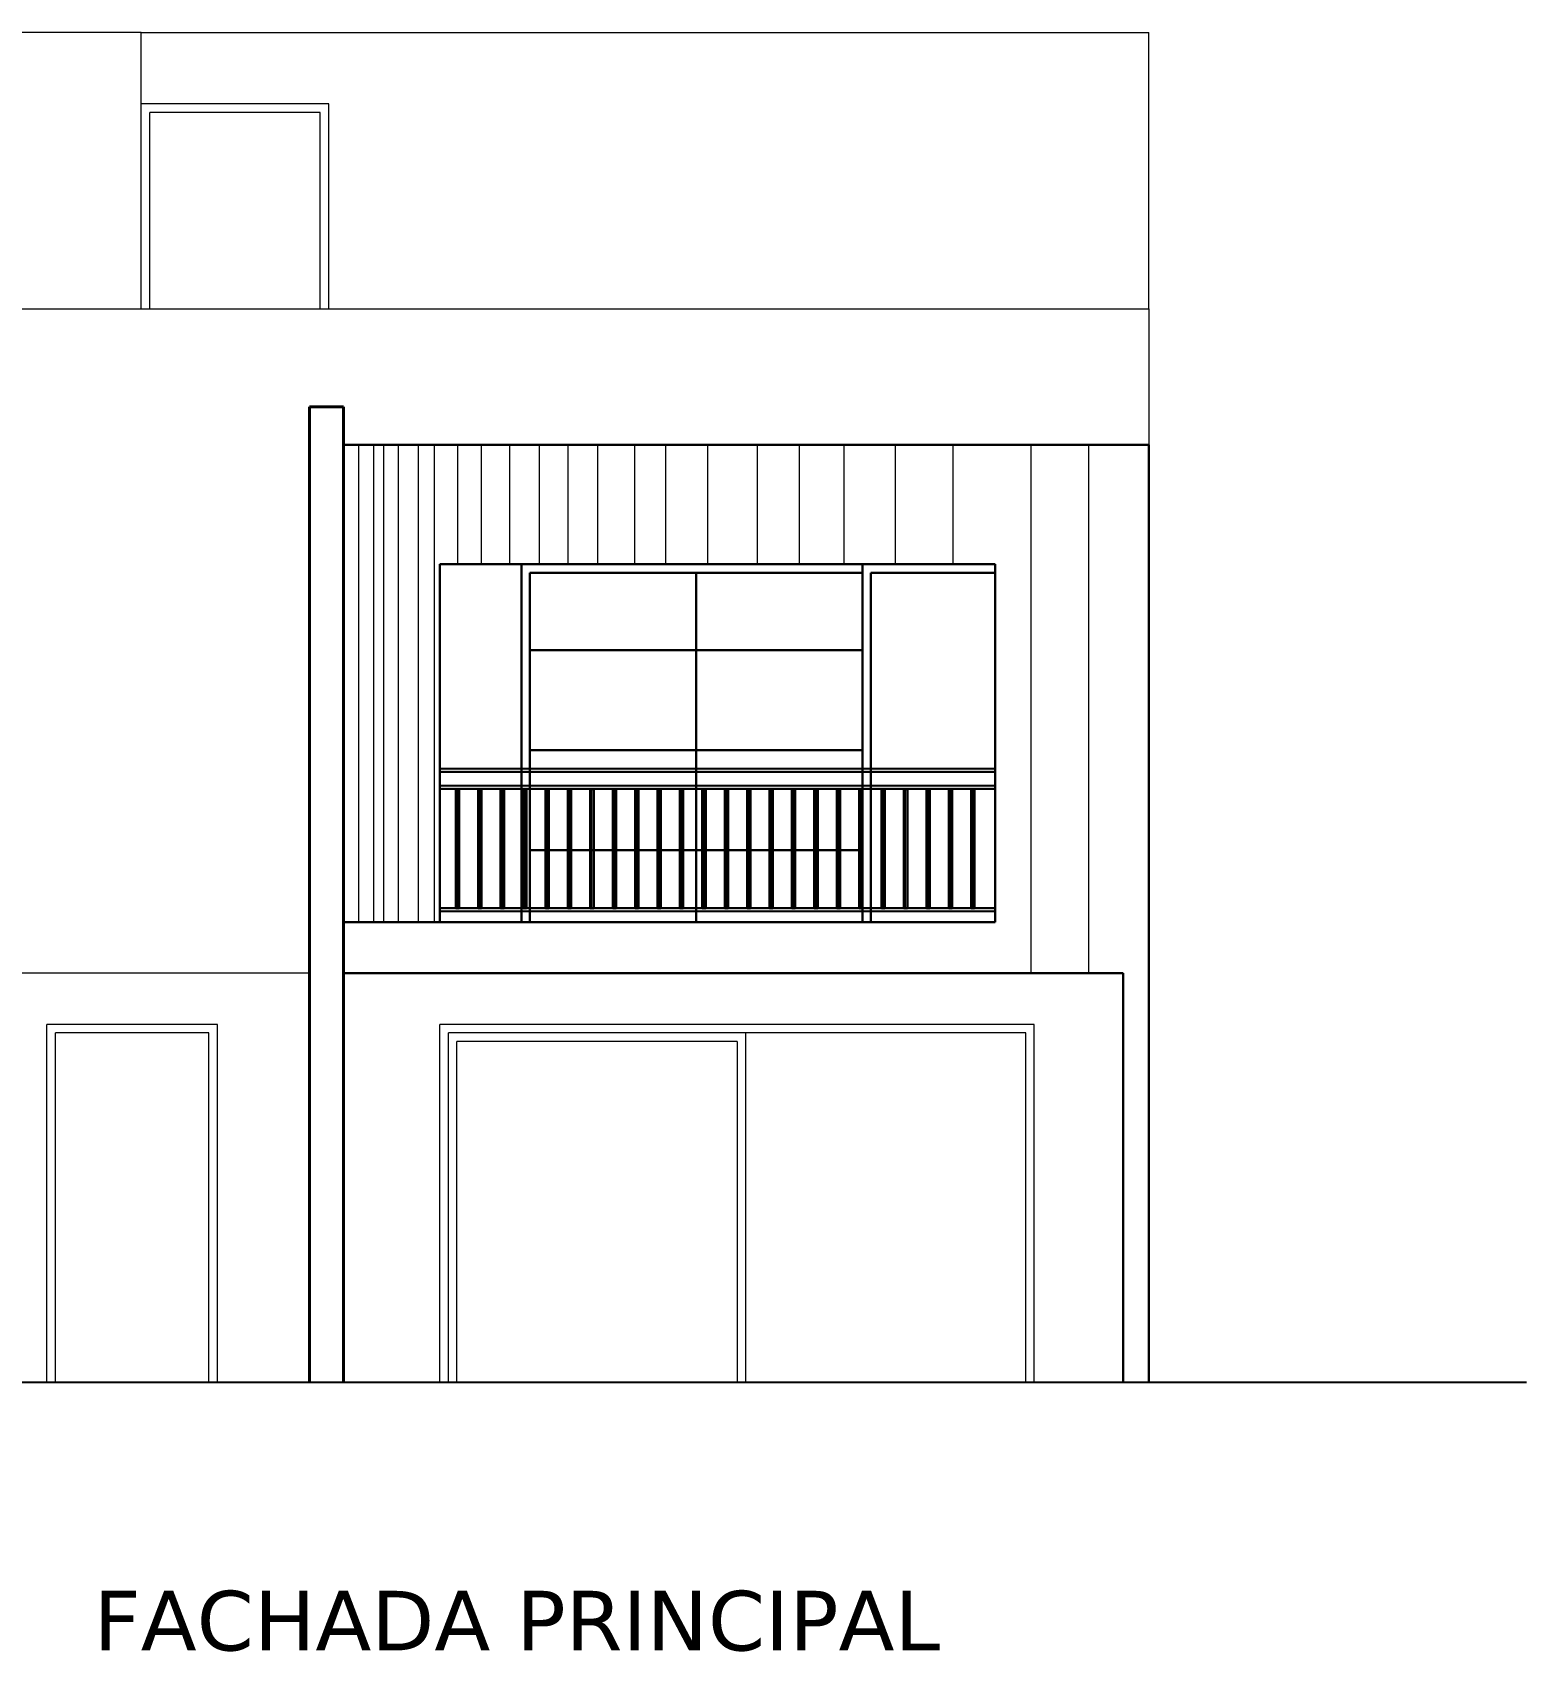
# Model space of a CAD drawing. Header units: millimetres. Extents: x -106 to 2534, y 21 to 2786.
# Drawn here: x 1242.44 to 1251.21, y 1416.09 to 1425.59 of the extents above; entities that cross this region are included whole.
import ezdxf

# ---------------------------------------------------------------- set-up
doc = ezdxf.new("R2010")
doc.units = ezdxf.units.MM
for name, color, linetype, lineweight in [('3pis.facha2', 50, 'Continuous', 13), ('3piso facha1', 240, 'Continuous', 18), ('fach mas atras', 62, 'Continuous', 20), ('lin curva', 223, 'Continuous', 13), ('muro adela', 202, 'Continuous', 30), ('muro adelante', 30, 'Continuous', 40), ('textos', 116, 'Continuous', 40), ('varanda', 240, 'Continuous', 25), ('vent. adela', 64, 'Continuous', 30), ('vent. atras', 52, 'Continuous', 20)]:
    doc.layers.add(name, color=color, linetype=linetype, lineweight=lineweight)
doc.layers.add('lin tierra', color=170, linetype='Continuous')
doc.styles.get("Standard").update_dxf_attribs({"font": 'verdana.ttf'})

msp = doc.modelspace()

# ---------------------------------------------------------------- hatches: boundary and pattern name
at = {"layer": 'varanda'}
h = msp.add_hatch(color=1, dxfattribs=at)
h.set_gradient(color1=(240, 15, 15), color2=(221, 14, 14), one_color=1, tint=0.46)
h.paths.add_polyline_path([(1246.3335, 1421.2491), (1246.3335, 1421.2691), (1247.3085, 1421.2691), (1247.3085, 1421.2491)])
h.paths.add_polyline_path([(1248.0882, 1421.2691), (1248.0882, 1421.2491), (1247.3585, 1421.2491), (1247.3585, 1421.2691)])
h.paths.add_polyline_path([(1247.3085, 1421.2491), (1247.3085, 1421.2691), (1247.3585, 1421.2691), (1247.3585, 1421.2491)])
h.paths.add_polyline_path([(1245.3585, 1421.2491), (1245.3585, 1421.2691), (1246.3335, 1421.2691), (1246.3335, 1421.2491)])
h.paths.add_polyline_path([(1244.8297, 1421.2491), (1244.8297, 1421.2691), (1245.3085, 1421.2691), (1245.3085, 1421.2491)])
h.paths.add_polyline_path([(1245.3585, 1421.2691), (1245.3585, 1421.2491), (1245.3085, 1421.2491), (1245.3085, 1421.2691)])
h = msp.add_hatch(color=1, dxfattribs=at)
h.set_gradient(color1=(240, 15, 15), color2=(221, 14, 14), one_color=1, tint=0.46)
h.paths.add_polyline_path([(1246.3335, 1421.1491), (1246.3335, 1421.1691), (1247.3085, 1421.1691), (1247.3085, 1421.1491)])
h.paths.add_polyline_path([(1248.0882, 1421.1691), (1248.0882, 1421.1491), (1247.3585, 1421.1491), (1247.3585, 1421.1691)])
h.paths.add_polyline_path([(1247.3085, 1421.1491), (1247.3085, 1421.1691), (1247.3585, 1421.1691), (1247.3585, 1421.1491)])
h.paths.add_polyline_path([(1245.3585, 1421.1491), (1245.3585, 1421.1691), (1246.3335, 1421.1691), (1246.3335, 1421.1491)])
h.paths.add_polyline_path([(1244.8297, 1421.1491), (1244.8297, 1421.1691), (1245.3085, 1421.1691), (1245.3085, 1421.1491)])
h.paths.add_polyline_path([(1245.3585, 1421.1691), (1245.3585, 1421.1491), (1245.3085, 1421.1491), (1245.3085, 1421.1691)])
h = msp.add_hatch(color=1, dxfattribs=at)
h.set_gradient(color1=(240, 15, 15), color2=(221, 14, 14), one_color=1, tint=0.46)
h.paths.add_polyline_path([(1244.9236, 1421.1491), (1244.9436, 1421.1491), (1244.9436, 1420.4508), (1244.9236, 1420.4508)])
h = msp.add_hatch(color=1, dxfattribs=at)
h.set_gradient(color1=(240, 15, 15), color2=(221, 14, 14), one_color=1, tint=0.46)
h.paths.add_polyline_path([(1245.0551, 1421.1491), (1245.0751, 1421.1491), (1245.0751, 1420.4508), (1245.0551, 1420.4508)])
h = msp.add_hatch(color=1, dxfattribs=at)
h.set_gradient(color1=(240, 15, 15), color2=(221, 14, 14), one_color=1, tint=0.46)
h.paths.add_polyline_path([(1245.1865, 1421.1491), (1245.2065, 1421.1491), (1245.2065, 1420.4508), (1245.1865, 1420.4508)])
h = msp.add_hatch(color=1, dxfattribs=at)
h.set_gradient(color1=(240, 15, 15), color2=(221, 14, 14), one_color=1, tint=0.46)
h.paths.add_polyline_path([(1245.3179, 1421.1491), (1245.3379, 1421.1491), (1245.3379, 1420.4508), (1245.3179, 1420.4508)])
h = msp.add_hatch(color=1, dxfattribs=at)
h.set_gradient(color1=(240, 15, 15), color2=(221, 14, 14), one_color=1, tint=0.46)
h.paths.add_polyline_path([(1245.4494, 1421.1491), (1245.4694, 1421.1491), (1245.4694, 1420.4508), (1245.4494, 1420.4508)])
h = msp.add_hatch(color=1, dxfattribs=at)
h.set_gradient(color1=(240, 15, 15), color2=(221, 14, 14), one_color=1, tint=0.46)
h.paths.add_polyline_path([(1245.5808, 1421.1491), (1245.6008, 1421.1491), (1245.6008, 1420.4508), (1245.5808, 1420.4508)])
h = msp.add_hatch(color=1, dxfattribs=at)
h.set_gradient(color1=(240, 15, 15), color2=(221, 14, 14), one_color=1, tint=0.46)
h.paths.add_polyline_path([(1245.7123, 1421.1491), (1245.7323, 1421.1491), (1245.7323, 1420.4508), (1245.7123, 1420.4508)])
h = msp.add_hatch(color=1, dxfattribs=at)
h.set_gradient(color1=(240, 15, 15), color2=(221, 14, 14), one_color=1, tint=0.46)
h.paths.add_polyline_path([(1245.8437, 1421.1491), (1245.8637, 1421.1491), (1245.8637, 1420.4508), (1245.8437, 1420.4508)])
h = msp.add_hatch(color=1, dxfattribs=at)
h.set_gradient(color1=(240, 15, 15), color2=(221, 14, 14), one_color=1, tint=0.46)
h.paths.add_polyline_path([(1245.9751, 1421.1491), (1245.9951, 1421.1491), (1245.9951, 1420.4508), (1245.9751, 1420.4508)])
h = msp.add_hatch(color=1, dxfattribs=at)
h.set_gradient(color1=(240, 15, 15), color2=(221, 14, 14), one_color=1, tint=0.46)
h.paths.add_polyline_path([(1246.1066, 1421.1491), (1246.1266, 1421.1491), (1246.1266, 1420.4508), (1246.1066, 1420.4508)])
h = msp.add_hatch(color=1, dxfattribs=at)
h.set_gradient(color1=(240, 15, 15), color2=(221, 14, 14), one_color=1, tint=0.46)
h.paths.add_polyline_path([(1246.238, 1421.1491), (1246.258, 1421.1491), (1246.258, 1420.4508), (1246.238, 1420.4508)])
h = msp.add_hatch(color=1, dxfattribs=at)
h.set_gradient(color1=(240, 15, 15), color2=(221, 14, 14), one_color=1, tint=0.46)
h.paths.add_polyline_path([(1246.3695, 1421.1491), (1246.3895, 1421.1491), (1246.3895, 1420.4508), (1246.3695, 1420.4508)])
h = msp.add_hatch(color=1, dxfattribs=at)
h.set_gradient(color1=(240, 15, 15), color2=(221, 14, 14), one_color=1, tint=0.46)
h.paths.add_polyline_path([(1246.5009, 1421.1491), (1246.5209, 1421.1491), (1246.5209, 1420.4508), (1246.5009, 1420.4508)])
h = msp.add_hatch(color=1, dxfattribs=at)
h.set_gradient(color1=(240, 15, 15), color2=(221, 14, 14), one_color=1, tint=0.46)
h.paths.add_polyline_path([(1246.6323, 1421.1491), (1246.6523, 1421.1491), (1246.6523, 1420.4508), (1246.6323, 1420.4508)])
h = msp.add_hatch(color=1, dxfattribs=at)
h.set_gradient(color1=(240, 15, 15), color2=(221, 14, 14), one_color=1, tint=0.46)
h.paths.add_polyline_path([(1246.7638, 1421.1491), (1246.7838, 1421.1491), (1246.7838, 1420.4508), (1246.7638, 1420.4508)])
h = msp.add_hatch(color=1, dxfattribs=at)
h.set_gradient(color1=(240, 15, 15), color2=(221, 14, 14), one_color=1, tint=0.46)
h.paths.add_polyline_path([(1246.8952, 1421.1491), (1246.9152, 1421.1491), (1246.9152, 1420.4508), (1246.8952, 1420.4508)])
h = msp.add_hatch(color=1, dxfattribs=at)
h.set_gradient(color1=(240, 15, 15), color2=(221, 14, 14), one_color=1, tint=0.46)
h.paths.add_polyline_path([(1247.0267, 1421.1491), (1247.0467, 1421.1491), (1247.0467, 1420.4508), (1247.0267, 1420.4508)])
h = msp.add_hatch(color=1, dxfattribs=at)
h.set_gradient(color1=(240, 15, 15), color2=(221, 14, 14), one_color=1, tint=0.46)
h.paths.add_polyline_path([(1247.1581, 1421.1491), (1247.1781, 1421.1491), (1247.1781, 1420.4508), (1247.1581, 1420.4508)])
h = msp.add_hatch(color=1, dxfattribs=at)
h.set_gradient(color1=(240, 15, 15), color2=(221, 14, 14), one_color=1, tint=0.46)
h.paths.add_polyline_path([(1247.2895, 1421.1491), (1247.3095, 1421.1491), (1247.3095, 1420.4508), (1247.2895, 1420.4508)])
h = msp.add_hatch(color=1, dxfattribs=at)
h.set_gradient(color1=(240, 15, 15), color2=(221, 14, 14), one_color=1, tint=0.46)
h.paths.add_polyline_path([(1247.421, 1421.1491), (1247.441, 1421.1491), (1247.441, 1420.4508), (1247.421, 1420.4508)])
h = msp.add_hatch(color=1, dxfattribs=at)
h.set_gradient(color1=(240, 15, 15), color2=(221, 14, 14), one_color=1, tint=0.46)
h.paths.add_polyline_path([(1247.5524, 1421.1491), (1247.5724, 1421.1491), (1247.5724, 1420.4508), (1247.5524, 1420.4508)])
h = msp.add_hatch(color=1, dxfattribs=at)
h.set_gradient(color1=(240, 15, 15), color2=(221, 14, 14), one_color=1, tint=0.46)
h.paths.add_polyline_path([(1247.6839, 1421.1491), (1247.7039, 1421.1491), (1247.7039, 1420.4508), (1247.6839, 1420.4508)])
h = msp.add_hatch(color=1, dxfattribs=at)
h.set_gradient(color1=(240, 15, 15), color2=(221, 14, 14), one_color=1, tint=0.46)
h.paths.add_polyline_path([(1247.8153, 1421.1491), (1247.8353, 1421.1491), (1247.8353, 1420.4508), (1247.8153, 1420.4508)])
h = msp.add_hatch(color=1, dxfattribs=at)
h.set_gradient(color1=(240, 15, 15), color2=(221, 14, 14), one_color=1, tint=0.46)
h.paths.add_polyline_path([(1247.9467, 1421.1491), (1247.9667, 1421.1491), (1247.9667, 1420.4508), (1247.9467, 1420.4508)])
h = msp.add_hatch(color=1, dxfattribs=at)
h.set_gradient(color1=(240, 15, 15), color2=(221, 14, 14), one_color=1, tint=0.46)
h.paths.add_polyline_path([(1246.3335, 1420.4308), (1246.3335, 1420.4508), (1247.3085, 1420.4508), (1247.3085, 1420.4308)])
h.paths.add_polyline_path([(1248.0882, 1420.4508), (1248.0882, 1420.4308), (1247.3585, 1420.4308), (1247.3585, 1420.4508)])
h.paths.add_polyline_path([(1247.3085, 1420.4308), (1247.3085, 1420.4508), (1247.3585, 1420.4508), (1247.3585, 1420.4308)])
h.paths.add_polyline_path([(1245.3585, 1420.4308), (1245.3585, 1420.4508), (1246.3335, 1420.4508), (1246.3335, 1420.4308)])
h.paths.add_polyline_path([(1244.8297, 1420.4308), (1244.8297, 1420.4508), (1245.3085, 1420.4508), (1245.3085, 1420.4308)])
h.paths.add_polyline_path([(1245.3585, 1420.4508), (1245.3585, 1420.4308), (1245.3085, 1420.4308), (1245.3085, 1420.4508)])

# ---------------------------------------------------------------- linework, layer by layer
at = {"layer": '3pis.facha2'}
for p, q in [((1243.0782, 1425.5891), (1248.9882, 1425.5891)), ((1248.9882, 1423.9679), (1248.9882, 1425.5891)), ((1244.1782, 1425.1691), (1243.0782, 1425.1691)), ((1244.1782, 1423.9679), (1244.1782, 1425.1691)), ((1244.1282, 1425.1191), (1243.1282, 1425.1191)), ((1243.1282, 1423.9679), (1243.1282, 1425.1191)), ((1244.1282, 1423.9679), (1244.1282, 1425.1191))]:
    msp.add_line(p, q, dxfattribs=at)
at = {"layer": '3piso facha1'}
for p, q in [((1243.0782, 1425.5891), (1241.8282, 1425.5891)), ((1243.0782, 1423.9679), (1243.0782, 1425.5891))]:
    msp.add_line(p, q, dxfattribs=at)
at = {"layer": 'fach mas atras'}
for p, q in [((1241.8282, 1423.9679), (1248.9882, 1423.9679)), ((1248.9882, 1423.9679), (1248.9882, 1417.6691)), ((1244.0644, 1420.0691), (1241.9782, 1420.0691))]:
    msp.add_line(p, q, dxfattribs=at)
at = {"layer": 'lin curva'}
for p, q in [((1244.3534, 1423.1691), (1244.3534, 1420.3691)), ((1244.4405, 1423.1691), (1244.4405, 1420.3691)), ((1244.4986, 1423.1691), (1244.4986, 1420.3691)), ((1244.5857, 1423.1691), (1244.5857, 1420.3691)), ((1244.7019, 1423.1691), (1244.7019, 1420.3691)), ((1244.7963, 1423.1691), (1244.7963, 1420.3691)), ((1244.9342, 1423.1691), (1244.9342, 1422.4691)), ((1245.0722, 1423.1691), (1245.0722, 1422.4691)), ((1245.2392, 1423.1691), (1245.2392, 1422.4691)), ((1245.4134, 1423.1691), (1245.4134, 1422.4691)), ((1245.5804, 1423.1691), (1245.5804, 1422.4691)), ((1245.7547, 1423.1691), (1245.7547, 1422.4691)), ((1245.9725, 1423.1691), (1245.9725, 1422.4691)), ((1246.154, 1423.1691), (1246.154, 1422.4691)), ((1246.4009, 1423.1691), (1246.4009, 1422.4691)), ((1246.6913, 1423.1691), (1246.6913, 1422.4691)), ((1246.9381, 1423.1691), (1246.9381, 1422.4691)), ((1247.1995, 1423.1691), (1247.1995, 1422.4691)), ((1247.501, 1423.1691), (1247.501, 1422.4691)), ((1247.8398, 1423.1691), (1247.8398, 1422.4691)), ((1248.2968, 1423.1691), (1248.2968, 1420.0691)), ((1248.6353, 1423.1691), (1248.6353, 1420.0691))]:
    msp.add_line(p, q, dxfattribs=at)
at = {"layer": 'lin tierra'}
msp.add_line((1238.9137, 1417.6691), (1251.2055, 1417.6691), dxfattribs=at)
at = {"layer": 'muro adela'}
for p, q in [((1248.9882, 1423.1691), (1244.2644, 1423.1691)), ((1248.9882, 1417.6691), (1248.9882, 1423.1691)), ((1244.8297, 1420.3691), (1244.8297, 1422.4691)), ((1248.0882, 1422.4691), (1244.8297, 1422.4691)), ((1248.0882, 1420.3691), (1248.0882, 1422.4691)), ((1248.0882, 1420.3691), (1244.2644, 1420.3691)), ((1248.8382, 1420.0691), (1244.2644, 1420.0691)), ((1248.8382, 1417.6691), (1248.8382, 1420.0691))]:
    msp.add_line(p, q, dxfattribs=at)
at = {"layer": 'muro adelante'}
for p, q in [((1244.0644, 1417.6691), (1244.0644, 1423.3931)), ((1244.2644, 1423.3931), (1244.0644, 1423.3931)), ((1244.2644, 1417.6691), (1244.2644, 1423.3931))]:
    msp.add_line(p, q, dxfattribs=at)
at = {"layer": 'varanda'}
for p, q in [((1248.0882, 1421.2691), (1244.8297, 1421.2691)), ((1248.0882, 1421.2491), (1244.8297, 1421.2491)), ((1248.0882, 1421.1691), (1244.8297, 1421.1691)), ((1248.0882, 1421.1491), (1244.8297, 1421.1491)), ((1244.9236, 1421.1491), (1244.9236, 1420.4508)), ((1244.9236, 1420.4508), (1244.9236, 1421.1491)), ((1244.9236, 1421.1491), (1244.9436, 1421.1491)), ((1244.9336, 1420.4508), (1244.9336, 1421.1491)), ((1244.9436, 1421.1491), (1244.9436, 1420.4508)), ((1245.0551, 1421.1491), (1245.0551, 1420.4508)), ((1245.0551, 1420.4508), (1245.0551, 1421.1491)), ((1245.0551, 1421.1491), (1245.0751, 1421.1491)), ((1245.0651, 1420.4508), (1245.0651, 1421.1491)), ((1245.0751, 1421.1491), (1245.0751, 1420.4508)), ((1245.1865, 1421.1491), (1245.1865, 1420.4508)), ((1245.1865, 1420.4508), (1245.1865, 1421.1491)), ((1245.1865, 1421.1491), (1245.2065, 1421.1491)), ((1245.1965, 1420.4508), (1245.1965, 1421.1491)), ((1245.2065, 1421.1491), (1245.2065, 1420.4508)), ((1245.3179, 1421.1491), (1245.3179, 1420.4508)), ((1245.3179, 1420.4508), (1245.3179, 1421.1491)), ((1245.3179, 1421.1491), (1245.3379, 1421.1491)), ((1245.3279, 1420.4508), (1245.3279, 1421.1491)), ((1245.3379, 1421.1491), (1245.3379, 1420.4508)), ((1245.4494, 1421.1491), (1245.4494, 1420.4508)), ((1245.4494, 1420.4508), (1245.4494, 1421.1491)), ((1245.4494, 1421.1491), (1245.4694, 1421.1491)), ((1245.4594, 1420.4508), (1245.4594, 1421.1491)), ((1245.4694, 1421.1491), (1245.4694, 1420.4508)), ((1245.5808, 1421.1491), (1245.5808, 1420.4508)), ((1245.5808, 1420.4508), (1245.5808, 1421.1491)), ((1245.5808, 1421.1491), (1245.6008, 1421.1491)), ((1245.5908, 1420.4508), (1245.5908, 1421.1491)), ((1245.6008, 1421.1491), (1245.6008, 1420.4508)), ((1245.7123, 1421.1491), (1245.7123, 1420.4508)), ((1245.7123, 1420.4508), (1245.7123, 1421.1491)), ((1245.7123, 1421.1491), (1245.7323, 1421.1491)), ((1245.7223, 1420.4508), (1245.7223, 1421.1491)), ((1245.7323, 1421.1491), (1245.7323, 1420.4508)), ((1245.8437, 1421.1491), (1245.8437, 1420.4508)), ((1245.8437, 1420.4508), (1245.8437, 1421.1491)), ((1245.8437, 1421.1491), (1245.8637, 1421.1491)), ((1245.8537, 1420.4508), (1245.8537, 1421.1491)), ((1245.8637, 1421.1491), (1245.8637, 1420.4508)), ((1245.9751, 1421.1491), (1245.9751, 1420.4508)), ((1245.9751, 1420.4508), (1245.9751, 1421.1491)), ((1245.9751, 1421.1491), (1245.9951, 1421.1491)), ((1245.9851, 1420.4508), (1245.9851, 1421.1491)), ((1245.9951, 1421.1491), (1245.9951, 1420.4508)), ((1246.1066, 1421.1491), (1246.1066, 1420.4508)), ((1246.1066, 1420.4508), (1246.1066, 1421.1491)), ((1246.1066, 1421.1491), (1246.1266, 1421.1491)), ((1246.1166, 1420.4508), (1246.1166, 1421.1491)), ((1246.1266, 1421.1491), (1246.1266, 1420.4508)), ((1246.238, 1421.1491), (1246.238, 1420.4508)), ((1246.238, 1420.4508), (1246.238, 1421.1491)), ((1246.238, 1421.1491), (1246.258, 1421.1491)), ((1246.248, 1420.4508), (1246.248, 1421.1491)), ((1246.258, 1421.1491), (1246.258, 1420.4508)), ((1246.3695, 1421.1491), (1246.3695, 1420.4508)), ((1246.3695, 1420.4508), (1246.3695, 1421.1491)), ((1246.3695, 1421.1491), (1246.3895, 1421.1491)), ((1246.3795, 1420.4508), (1246.3795, 1421.1491)), ((1246.3895, 1421.1491), (1246.3895, 1420.4508)), ((1246.5009, 1421.1491), (1246.5009, 1420.4508)), ((1246.5009, 1420.4508), (1246.5009, 1421.1491)), ((1246.5009, 1421.1491), (1246.5209, 1421.1491)), ((1246.5109, 1420.4508), (1246.5109, 1421.1491)), ((1246.5209, 1421.1491), (1246.5209, 1420.4508)), ((1246.6323, 1421.1491), (1246.6323, 1420.4508)), ((1246.6323, 1420.4508), (1246.6323, 1421.1491)), ((1246.6323, 1421.1491), (1246.6523, 1421.1491)), ((1246.6423, 1420.4508), (1246.6423, 1421.1491)), ((1246.6523, 1421.1491), (1246.6523, 1420.4508)), ((1246.7638, 1421.1491), (1246.7638, 1420.4508)), ((1246.7638, 1420.4508), (1246.7638, 1421.1491)), ((1246.7638, 1421.1491), (1246.7838, 1421.1491)), ((1246.7738, 1420.4508), (1246.7738, 1421.1491)), ((1246.7838, 1421.1491), (1246.7838, 1420.4508)), ((1246.8952, 1421.1491), (1246.8952, 1420.4508)), ((1246.8952, 1420.4508), (1246.8952, 1421.1491)), ((1246.8952, 1421.1491), (1246.9152, 1421.1491)), ((1246.9052, 1420.4508), (1246.9052, 1421.1491)), ((1246.9152, 1421.1491), (1246.9152, 1420.4508)), ((1247.0267, 1421.1491), (1247.0267, 1420.4508)), ((1247.0267, 1420.4508), (1247.0267, 1421.1491)), ((1247.0267, 1421.1491), (1247.0467, 1421.1491)), ((1247.0367, 1420.4508), (1247.0367, 1421.1491)), ((1247.0467, 1421.1491), (1247.0467, 1420.4508)), ((1247.1581, 1421.1491), (1247.1581, 1420.4508)), ((1247.1581, 1420.4508), (1247.1581, 1421.1491)), ((1247.1581, 1421.1491), (1247.1781, 1421.1491)), ((1247.1681, 1420.4508), (1247.1681, 1421.1491)), ((1247.1781, 1421.1491), (1247.1781, 1420.4508)), ((1247.2895, 1421.1491), (1247.2895, 1420.4508)), ((1247.2895, 1420.4508), (1247.2895, 1421.1491)), ((1247.2895, 1421.1491), (1247.3095, 1421.1491)), ((1247.2995, 1420.4508), (1247.2995, 1421.1491)), ((1247.3095, 1421.1491), (1247.3095, 1420.4508)), ((1247.421, 1421.1491), (1247.421, 1420.4508)), ((1247.421, 1420.4508), (1247.421, 1421.1491)), ((1247.421, 1421.1491), (1247.441, 1421.1491)), ((1247.431, 1420.4508), (1247.431, 1421.1491)), ((1247.441, 1421.1491), (1247.441, 1420.4508)), ((1247.5524, 1421.1491), (1247.5524, 1420.4508)), ((1247.5524, 1420.4508), (1247.5524, 1421.1491)), ((1247.5524, 1421.1491), (1247.5724, 1421.1491)), ((1247.5624, 1420.4508), (1247.5624, 1421.1491)), ((1247.5724, 1421.1491), (1247.5724, 1420.4508)), ((1247.6839, 1421.1491), (1247.6839, 1420.4508)), ((1247.6839, 1420.4508), (1247.6839, 1421.1491)), ((1247.6839, 1421.1491), (1247.7039, 1421.1491)), ((1247.6939, 1420.4508), (1247.6939, 1421.1491)), ((1247.7039, 1421.1491), (1247.7039, 1420.4508)), ((1247.8153, 1421.1491), (1247.8153, 1420.4508)), ((1247.8153, 1420.4508), (1247.8153, 1421.1491)), ((1247.8153, 1421.1491), (1247.8353, 1421.1491)), ((1247.8253, 1420.4508), (1247.8253, 1421.1491)), ((1247.8353, 1421.1491), (1247.8353, 1420.4508)), ((1247.9467, 1421.1491), (1247.9467, 1420.4508)), ((1247.9467, 1420.4508), (1247.9467, 1421.1491)), ((1247.9467, 1421.1491), (1247.9667, 1421.1491)), ((1247.9567, 1420.4508), (1247.9567, 1421.1491)), ((1247.9667, 1421.1491), (1247.9667, 1420.4508)), ((1248.0882, 1420.4508), (1244.8297, 1420.4508)), ((1248.0882, 1420.4308), (1244.8297, 1420.4308)), ((1244.9236, 1420.4508), (1244.9436, 1420.4508)), ((1245.0551, 1420.4508), (1245.0751, 1420.4508)), ((1245.1865, 1420.4508), (1245.2065, 1420.4508)), ((1245.3179, 1420.4508), (1245.3379, 1420.4508)), ((1245.4494, 1420.4508), (1245.4694, 1420.4508)), ((1245.5808, 1420.4508), (1245.6008, 1420.4508)), ((1245.7123, 1420.4508), (1245.7323, 1420.4508)), ((1245.8437, 1420.4508), (1245.8637, 1420.4508)), ((1245.9751, 1420.4508), (1245.9951, 1420.4508)), ((1246.1066, 1420.4508), (1246.1266, 1420.4508)), ((1246.238, 1420.4508), (1246.258, 1420.4508)), ((1246.3695, 1420.4508), (1246.3895, 1420.4508)), ((1246.5009, 1420.4508), (1246.5209, 1420.4508)), ((1246.6323, 1420.4508), (1246.6523, 1420.4508)), ((1246.7638, 1420.4508), (1246.7838, 1420.4508)), ((1246.8952, 1420.4508), (1246.9152, 1420.4508)), ((1247.0267, 1420.4508), (1247.0467, 1420.4508)), ((1247.1581, 1420.4508), (1247.1781, 1420.4508)), ((1247.2895, 1420.4508), (1247.3095, 1420.4508)), ((1247.421, 1420.4508), (1247.441, 1420.4508)), ((1247.5524, 1420.4508), (1247.5724, 1420.4508)), ((1247.6839, 1420.4508), (1247.7039, 1420.4508)), ((1247.8153, 1420.4508), (1247.8353, 1420.4508)), ((1247.9467, 1420.4508), (1247.9667, 1420.4508))]:
    msp.add_line(p, q, dxfattribs=at)
at = {"layer": 'vent. adela'}
for p, q in [((1245.3085, 1420.3691), (1245.3085, 1422.4691)), ((1247.3085, 1422.4191), (1245.3585, 1422.4191)), ((1245.3585, 1420.3691), (1245.3585, 1422.4191)), ((1246.3335, 1422.4191), (1246.3335, 1420.3691)), ((1247.3085, 1420.3691), (1247.3085, 1422.4691)), ((1248.0882, 1422.4191), (1247.3585, 1422.4191)), ((1247.3585, 1420.3691), (1247.3585, 1422.4191)), ((1247.3085, 1421.9641), (1245.3585, 1421.9641)), ((1247.3085, 1421.3776), (1245.3585, 1421.3776)), ((1247.3085, 1420.7912), (1245.3585, 1420.7912))]:
    msp.add_line(p, q, dxfattribs=at)
at = {"layer": 'vent. atras'}
for p, q in [((1242.5248, 1417.6691), (1242.5248, 1419.7691)), ((1243.5248, 1419.7691), (1242.5248, 1419.7691)), ((1243.5248, 1417.6691), (1243.5248, 1419.7691)), ((1248.3169, 1419.7691), (1244.8297, 1419.7691)), ((1244.8297, 1417.6691), (1244.8297, 1419.7691)), ((1248.3169, 1417.6691), (1248.3169, 1419.7691)), ((1242.5748, 1417.6691), (1242.5748, 1419.7191)), ((1243.4748, 1419.7191), (1242.5748, 1419.7191)), ((1243.4748, 1417.6691), (1243.4748, 1419.7191)), ((1244.8797, 1417.6691), (1244.8797, 1419.7191)), ((1248.2669, 1419.7191), (1244.8797, 1419.7191)), ((1244.9297, 1417.6691), (1244.9297, 1419.6691)), ((1246.5733, 1419.6691), (1244.9297, 1419.6691)), ((1246.5733, 1419.6691), (1246.5733, 1417.6691)), ((1246.6233, 1419.7191), (1246.6233, 1417.6691)), ((1248.2669, 1417.6691), (1248.2669, 1419.7191))]:
    msp.add_line(p, q, dxfattribs=at)

# ---------------------------------------------------------------- texts
at = {"layer": 'textos', "insert": (1242.7986, 1416.446), "char_height": 0.35, "width": 5.372119, "attachment_point": 1}
msp.add_mtext('FACHADA PRINCIPAL', dxfattribs=at)

doc.saveas('drawing.dxf')
